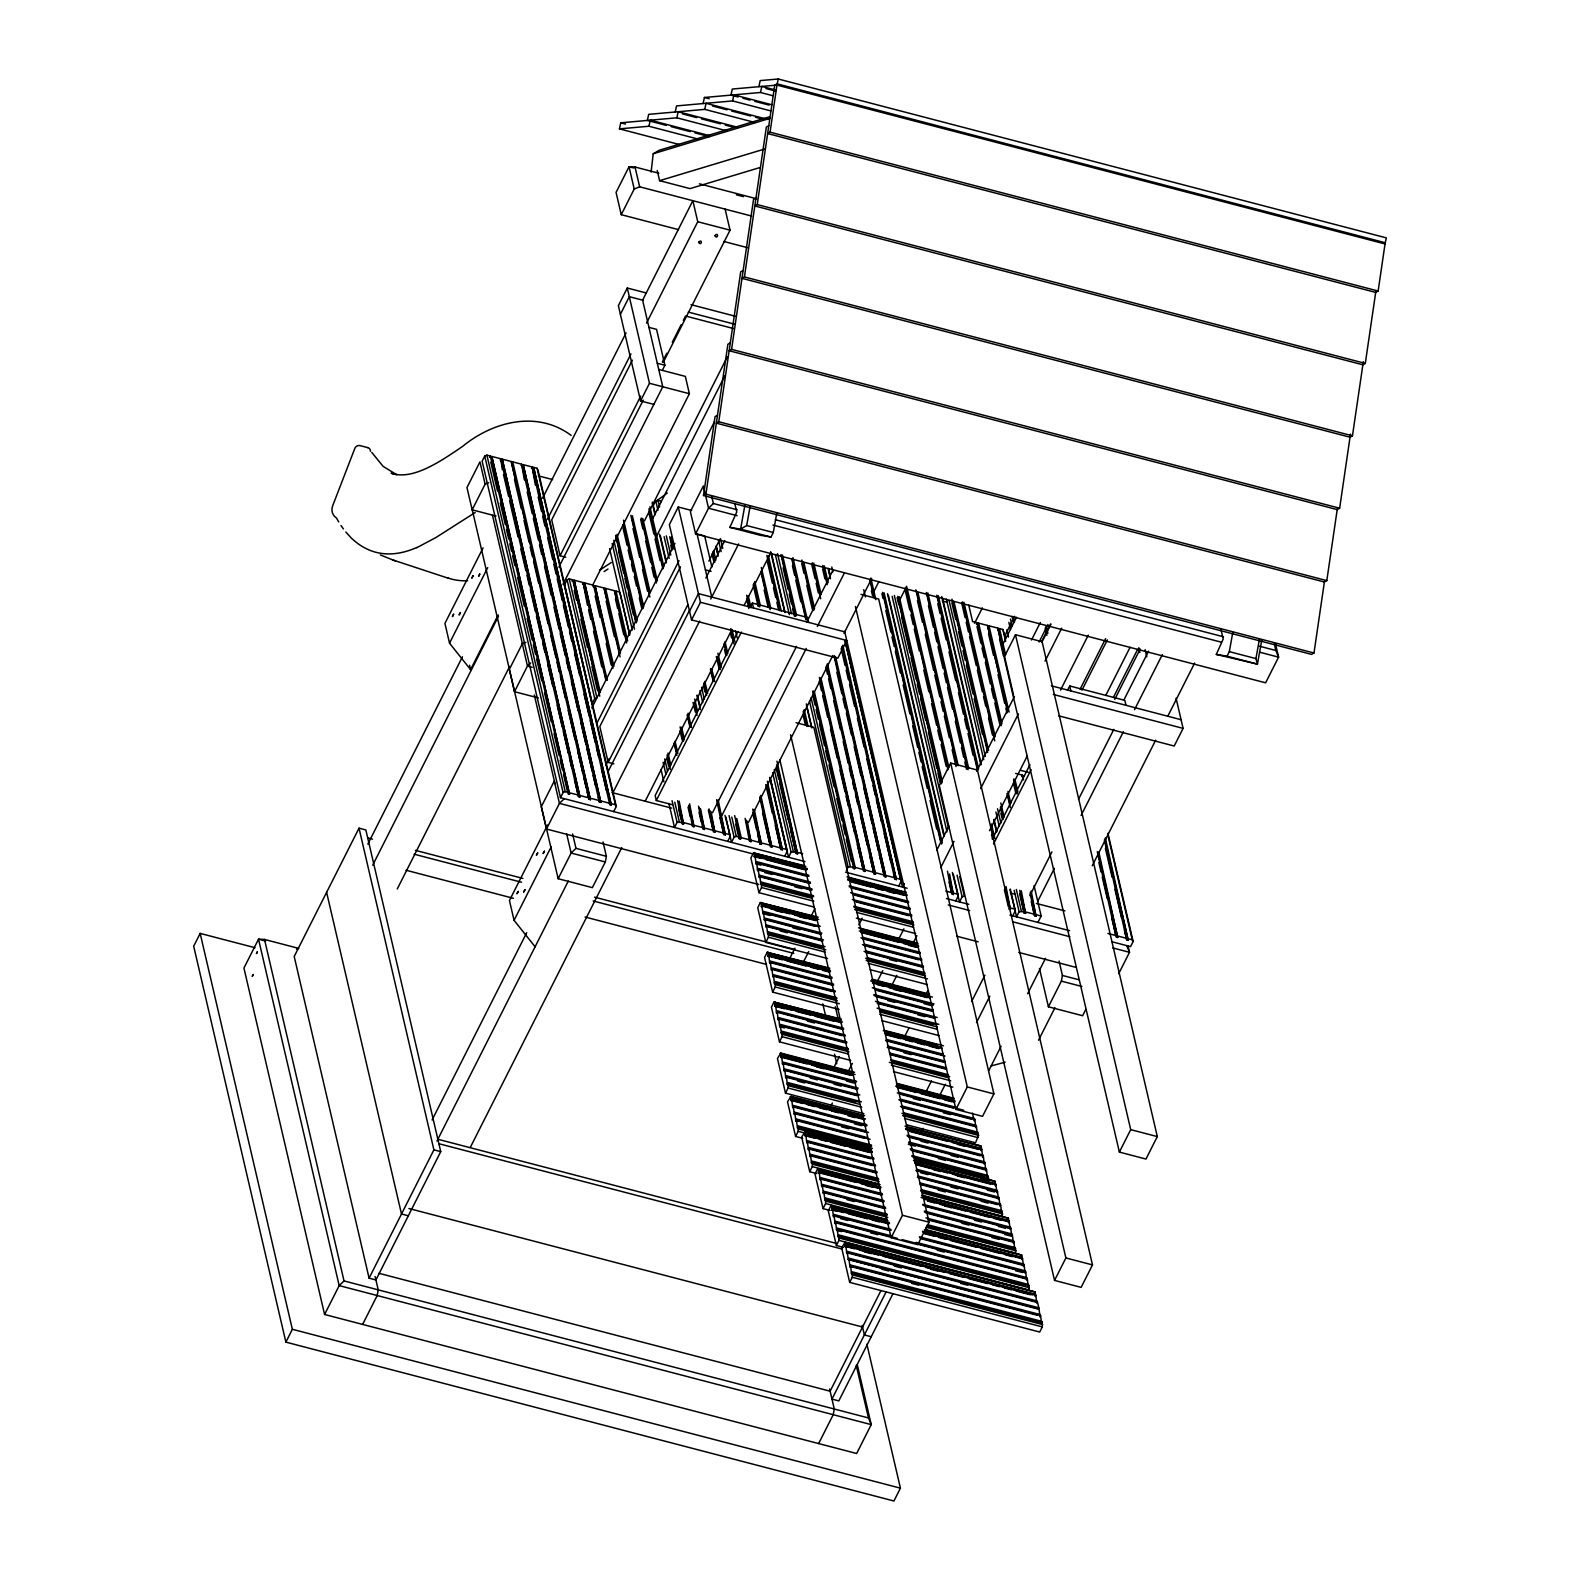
<?xml version="1.0" encoding="UTF-8"?>
<svg xmlns="http://www.w3.org/2000/svg" width="1580" height="1580" viewBox="0 0 1580 1580"><rect width="100%" height="100%" fill="white"/><g stroke="black" fill="none" stroke-linecap="round" stroke-linejoin="round"><path stroke-width="1.5" d="M651.118 172.082L653.212 153.774L659.294 150.238L769.124 116.9M1324.494 581.282L1313.987 653.014L1311.558 654.396L703.495 495.528L715.049 416.626L717.478 415.244M703.495 495.528L705.924 494.145L727.886 344.243L730.315 342.84M1337.312 508.879L1326.805 580.611L1324.376 581.993L716.313 423.144L718.762 421.761L740.704 271.839L743.133 270.457M1350.485 434.105L1339.642 508.227L1337.213 509.609L729.15 350.74L731.58 349.358L753.542 199.436L755.971 198.053M1363.323 361.702L1352.46 435.823L1350.031 437.206L741.988 278.337L744.417 276.954L766.359 127.052L768.788 125.669M1375.805 291.707L1365.298 363.42L1362.869 364.802L754.806 205.953L757.235 204.571L774.714 85.281L777.143 83.878L1385.206 242.747L1378.135 291.036L1375.706 292.418L767.643 133.55L770.072 132.167L1378.135 291.036M770.072 132.167L777.143 83.878M776.768 513.065L773.292 532.5L771 537.042L760.257 535.284L729.861 527.345L736.754 511.979L734.858 503.842M1261.808 639.841L1257.443 664.133L1216.304 654.436L1223.197 639.071L1220.827 628.899M744.95 504.81L740.605 529.102L771 537.042M729.861 527.345L740.605 529.102L746.688 525.548L750.164 506.133M1216.304 654.436L1227.048 656.194L1229.339 651.651L1232.815 632.217M1227.048 656.194L1257.443 664.133L1255.942 658.603L1259.418 639.169M471.729 507.555L558.155 878.717L592.362 887.644L605.318 861.989L606.365 856.301L603.027 841.943M813.582 906.94L758.953 892.68L761.54 887.545L761.442 883.042L813.7 896.689M827.545 958.527L765.787 942.391L768.394 937.256L768.275 932.753L822.904 947.032M839.138 1009.482L772.64 992.102L775.227 986.987L775.128 982.484L836.887 998.619M850.731 1060.437L779.473 1041.832L782.061 1036.697L781.962 1032.194L848.48 1049.574M863.885 1113.624L785.497 1093.143L788.104 1088.027L788.005 1083.524L859.263 1102.129M802.719 1138.311L795.589 1136.455L798.177 1131.32L798.078 1126.816L871.706 1146.053M816.84 1173.604L809.73 1171.728L812.318 1166.593L812.219 1162.11L878.717 1179.47M830.172 1210.477L823.042 1208.621L825.629 1203.486L825.53 1198.983L887.288 1215.119M838.96 1240.379L838.862 1235.876L1028.876 1285.527L1028.975 1290.011L838.96 1240.379L836.373 1245.514L843.503 1247.371M849.685 1282.387L852.292 1277.252L852.193 1272.769L1042.208 1322.401L1042.306 1326.904L1039.719 1332.039L849.685 1282.387L841.626 1247.746L845.102 1242.334L1035.117 1291.966L1035.216 1296.469L1035.868 1295.185L845.853 1245.534L845.201 1246.817L845.102 1242.334M906.644 1124.802L975.532 1142.794L978.534 1135.388L978.02 1133.156L902.002 1113.308M912.095 1156.6L988.093 1176.468L988.606 1178.7L988.191 1180.971L981.081 1179.095M921.476 1190.649L1002.234 1211.742L1002.332 1216.245L921.575 1195.151M1085.855 1009.324L1082.616 1015.723L1048.409 1006.796L1061.365 981.121L1062.412 975.452L1059.074 961.094M927.677 1225.665L1015.545 1248.635L1015.663 1253.138L925.406 1229.556M679.064 144.452L619.459 128.869L620.782 122.806L676.852 117.809L726.918 130.883M619.459 128.869L648.965 126.242L650.288 120.179L709.914 135.742M675.213 112.002L676.556 105.919L732.606 100.923L770.764 110.896M676.852 117.809L678.176 111.726L737.781 127.308M703.1 103.549L704.423 97.486L760.494 92.489L772.423 95.61M666.424 125.413L647.346 120.436L648.669 114.353L704.739 109.376L706.062 103.293L768.058 119.488M732.606 100.923L733.93 94.859L772.087 104.833M758.874 86.683L760.197 80.6L778.249 79L1386.312 237.869L1384.988 243.932L776.926 85.083L732.31 89.053L730.987 95.116L738.137 96.992M760.494 92.489L761.817 86.426L776.136 90.159M776.926 85.083L778.249 79M255.012 947.724L200.166 933.405L193.688 946.223L285.881 1342.131L893.925 1501L900.422 1488.163L866.887 1344.205M568.78 794.049L490.313 456.047L486.897 455.139L484.724 456.028L482.137 461.163L560.485 797.683L805.01 861.574M489.662 457.331L490.313 456.047M560.485 797.683L563.092 792.548L565.245 791.659L568.682 792.568L568.03 793.851L569.551 794.246L491.834 456.442L500.761 458.773L578.477 796.577L579.998 796.972L502.282 459.168L511.229 461.498L588.925 799.302L590.446 799.697L512.75 461.893L521.677 464.224L599.373 802.028L600.894 802.423L523.197 464.619L532.124 466.969L609.821 804.773L611.342 805.168L533.645 467.364L537.062 468.253L537.931 469.932L616.299 806.452L613.692 811.587M472.163 509.827L485.119 484.171L479.945 461.893L466.969 487.568L472.163 509.827L496.021 516.067M678.492 229.633L621.256 214.683L634.212 189.027L629.038 166.749L635.022 167.006L658.86 173.227M502.361 469.675L500.761 458.773M579.998 796.972L502.282 459.168M511.229 461.498L590.446 799.697M512.098 463.177L512.75 461.893M524.382 479.945L521.677 464.224M600.894 802.423L523.197 464.619M483.085 547.826L444.928 623.389L449.53 643.179L470.583 669.644L498.194 614.956M535.383 485.08L532.124 466.969M611.342 805.168L533.645 467.364M646.161 292.952L627.28 288.014L618.373 305.671L640.552 400.925L653.863 404.401M449.53 643.179L487.707 567.615M359.016 828.177L294.196 956.493L369.088 1278.18L375.922 1279.958L440.741 1151.642L365.849 829.954L359.016 828.177L433.907 1149.845L369.088 1278.18M620.387 314.321L629.314 296.685L643.455 300.378M367.844 844.095L462.446 656.806M542.592 498.154L626.055 332.906M642.764 299.864L692.85 200.7L697.748 221.733L646.536 323.09M372.742 865.129L498.51 616.141M547.49 519.188L630.953 353.94M632.375 360.181L551.716 519.86L560.071 555.745L565.759 557.226M560.071 555.745L640.73 396.067M640.552 400.925L649.479 383.288L627.28 288.014M558.945 567.003L643.218 400.175M662.356 361.958L666.78 353.209M672.31 342.268L681.138 324.769M683.35 320.404L685.562 316.02L733.772 328.62M397.251 888.987L509.669 666.444M663.264 362.373L730.039 230.167L725.141 209.153M525.903 642.29L522.289 643.771L509.313 669.426L514.507 691.704L538.365 697.926M662.692 369.621L664.904 365.237L656.549 329.351L648.946 327.376M562.974 584.324L662.77 386.764L642.606 300.161M599.768 696.207L572.671 579.801L569.254 578.912L567.082 579.801L564.495 584.936L591.592 701.323M514.507 691.704L527.463 666.029L530.702 662.909M572.019 581.085L572.671 579.801M599.551 693.126L574.192 580.196L583.119 582.546L605.812 679.933M587.464 605.199L583.119 582.546M606.127 679.242L584.639 582.941L593.586 585.271L612.941 668.399M592.915 584.679L689.374 393.716L685.345 376.396L658.742 369.444M612.704 665.338L595.087 585.667L604.034 587.997L620.071 656.885M604.034 587.997L619.834 653.824M604.903 589.676L605.555 588.392L614.482 590.723L626.648 642.981M644.541 520.729L727.412 356.665M653.152 505.837L655.74 500.722L661.329 500.722L660.697 502.006M614.482 590.723L626.411 639.92M615.351 592.401L616.002 591.118L619.419 592.026L620.288 593.705L629.689 634.074M652.738 518.556L724.884 375.724M656.767 535.877L714.496 421.623M678.274 507.002L669.367 524.659L691.546 619.913L837.854 658.149L846.762 640.493L700.454 602.276L678.274 507.002L691.586 510.478M592.144 703.712L594.732 698.577L567.082 579.801M591.789 708.038L674.937 543.401M596.924 723.166L678.985 560.722M285.881 1342.131L292.359 1329.293L200.166 933.405M547.608 824.957L509.451 900.521L514.053 920.311L535.106 946.776M758.756 884.504L546.482 829.026L559.438 803.371L564.297 798.67M1275.475 643.791L1278.595 657.162L1265.62 682.817L695.575 533.882L708.531 508.227L713.39 503.526L737.208 509.748M680.486 566.805L599.827 726.484L608.162 762.35L613.87 763.851M569.551 794.246L491.834 456.442M514.053 920.311L551.144 846.9M324.591 1314.481L339.187 1285.607L344.025 1280.926L868.487 1417.951L871.232 1424.627L856.656 1453.501L324.591 1314.481L243.932 968.066L258.528 939.192L264.512 939.448L298.719 948.395L296.526 949.126M605.792 765.234L609.11 758.657M708.907 561.098L719.986 539.136M608.162 762.35L687.735 604.864M432.091 1120.003L526.693 932.714M607.945 771.85L689.196 611.006M705.885 577.964L724.805 540.498M689.532 611.263L698.439 593.606L844.747 631.842M558.155 878.717L571.13 853.042L575.969 848.361L606.365 856.301M691.546 619.913L700.454 602.276M436.969 1141.037L568.306 881.028M612.843 792.884L699.644 621.019M710.783 598.998L738.611 543.895M362.61 1324.415L377.185 1295.541L378.232 1289.853L375.112 1276.502M470.386 1147.258L621.769 847.591M645.134 801.337L731.955 629.472M744.2 605.219L770.902 552.348M738.038 631.487L655.167 795.55L656.312 800.507L672.389 804.694M750.184 607.431L752.396 603.066L807.499 617.464L808.644 622.402M656.312 800.507L741.395 632.059M672.053 800.705L677.089 822.331L674.502 827.466L668.913 803.43M677.642 800.705L682.027 823.634L683.548 824.029L679.163 801.119M688.663 805.84L692.494 826.36L694.015 826.755L689.611 803.845M806.63 622.382L833.272 569.649M698.558 806.175L702.942 829.085L704.463 829.48L700.631 808.98M712.521 812.713L796.498 646.457M709.005 808.901L713.39 831.831L714.911 832.226L711.079 811.705M721.882 815.477L806.235 648.491M817.334 626.51L843.977 573.777M718.169 800.013L725.358 834.951L723.837 834.556L716.649 799.618M727.708 841.37L730.296 836.235L724.944 815.339M729.071 815.596L734.107 837.242L731.5 842.357L725.832 817.018M736.734 818.401L741.218 837.637L740.566 838.921L739.045 838.526L739.697 837.242L736.26 836.353L734.107 837.242M748.486 822.43L832.838 655.443M843.937 633.462L871.686 578.537M873.385 592.48L878.934 581.48M745.108 818.341L749.493 841.251L751.014 841.646L747.182 821.146M804.24 865.643L753.482 852.904L750.875 858.039L758.953 892.68M754.272 809.454L761.461 844.392L759.94 843.977L752.751 809.059M807.36 869.474L755.102 855.827L754.45 857.111L754.351 852.607M760.79 865.149L756.05 863.905L755.102 855.827M756.05 863.905L756.682 862.621L808.94 876.288M810.52 883.082L758.282 869.435L757.63 870.718L756.682 862.621M759.842 797.367L770.388 846.722L771.909 847.117L760.81 795.352M812.12 889.895L759.862 876.229L759.21 877.512L758.282 869.435M899.988 599.432L906.644 586.239M765.55 885.57L760.79 884.326L759.862 876.229M760.79 884.326L761.442 883.042M767.347 781.251L782.357 849.843L780.836 849.448L766.952 785.675M818.203 917.21L760.316 902.615L757.729 907.75L765.787 942.391M784.707 856.261L787.314 851.126L770.507 779.019M761.205 902.318L761.303 906.821L761.955 905.538L816.583 919.817M772.64 772.798L791.106 852.134L788.519 857.269L770.053 777.933M761.955 905.538L762.883 913.635L770.013 915.492M762.883 913.635L763.535 912.351L818.163 926.611M776.945 761.185L797.564 853.812L796.043 853.417L776.55 765.609M819.744 933.425L765.115 919.145L764.463 920.429L763.535 912.351M765.115 919.145L766.043 927.243L766.695 925.959L821.324 940.219M766.695 925.959L767.643 934.037L768.275 932.753M829.796 968.185L767.169 952.345L764.562 957.46L772.64 992.102M830.547 971.384L768.788 955.268L768.137 956.532L768.038 952.049M832.127 978.198L770.369 962.062L769.717 963.346L768.788 955.268M770.369 962.062L771.317 970.16L771.949 968.876L833.707 985.012M835.287 991.806L773.548 975.67L772.896 976.954L771.949 968.876M775.128 982.484L774.476 983.767L773.548 975.67M789.348 959.218L794.918 948.198M811.606 915.136L814.964 908.539M841.389 1019.139L774.002 1002.056L771.415 1007.191L779.473 1041.832M784.49 1008.751L774.97 1006.263L774.871 1001.76M774.97 1006.263L775.622 1004.979L842.14 1022.359M846.386 870.442L848.105 867.025L809.493 701.164M843.72 1029.153L777.222 1011.773L776.57 1013.057L775.622 1004.979M803.154 962.615L808.723 951.595M974.564 623.29L982.345 607.865M968.777 605.18L972.589 621.552L977.052 622.718L976.401 624.001L977.921 624.396L1001.365 725.003M845.3 1035.966L778.802 1018.587L778.15 1019.87L777.222 1011.773M848.105 867.025L853.694 867.025L853.062 868.309L854.563 868.704L855.215 867.42L814.371 691.961M977.921 624.396L978.573 623.113L987.5 625.443L1007.586 711.672M784.49 1027.909L779.73 1026.684L778.802 1018.587M779.73 1026.684L780.382 1025.4L846.88 1042.761M781.962 1032.194L781.31 1033.478L780.382 1025.4M819.368 677.465L863.51 871.034L865.03 871.429L820.889 677.86M987.5 625.443L1007.902 710.961M988.389 627.122L989.021 625.838L997.968 628.168L1013.57 695.24M854.543 1072.326L780.915 1053.09L777.439 1058.501L785.497 1093.143M852.924 1074.914L781.665 1056.309L781.014 1057.593L780.915 1053.09M997.968 628.168L1004.406 653.804M827.426 663.758L875.478 874.175L873.957 873.78L826.478 665.773M998.837 629.847L999.488 628.563L1002.905 629.472L1005.453 638.34M854.504 1081.727L783.245 1063.103L782.594 1064.387L781.665 1056.309M856.083 1088.521L784.826 1069.917L784.174 1071.201L783.245 1063.103M858.829 924.794L862.167 918.178M1004.643 636.148L1014.656 616.319M835.642 656.885L885.926 876.9L884.405 876.505L834.121 656.49M1003.28 643.495L1016.533 617.247M857.663 1095.335L786.406 1076.711L785.774 1077.995L784.826 1069.917M788.005 1083.524L787.354 1084.808L786.406 1076.711M977.269 770.033L950.666 763.081L939.31 785.537L1054.551 1280.412L1081.154 1287.364L1092.491 1264.909L936.762 595.245M1042.089 641.697L1015.486 634.745L1004.13 657.221L1119.371 1152.097L1145.974 1159.049L1157.311 1136.593L1042.089 641.697L1051.016 624.041M842.732 645.193L896.374 879.625L894.853 879.231L841.785 647.188M864.615 1115.618L790.988 1096.382L787.512 1101.813L795.589 1136.455M865.366 1118.838L791.738 1099.601L791.086 1100.885L790.988 1096.382M898.724 886.044L901.311 880.929L845.34 640.552M904.254 883.615L902.516 887.052L845.438 641.875M791.738 1099.601L792.686 1107.698L793.318 1106.415L866.966 1125.651M1031.523 639.999L1040.351 622.5M868.546 1132.445L794.918 1113.209L794.266 1114.493L793.318 1106.415M870.126 1139.259L796.498 1120.023L795.846 1121.306L794.918 1113.209M1039.127 641.994L1047.955 624.495M1041.595 641.737L1050.443 624.238M796.498 1120.023L797.426 1128.1L798.078 1126.816M936.683 850.376L948.889 826.202M976.638 771.257L1014.38 696.543M833.825 1067.547L839.395 1056.526M877.196 981.674L882.766 970.673M898.329 939.843L903.898 928.823M872.377 1152.255L805.879 1134.875L805.227 1136.158L805.129 1131.675L801.653 1137.087L809.73 1171.728M940.712 867.697L954.024 841.311M980.667 788.578L1018.409 713.864M1045.052 661.131L1061.701 628.168M873.957 1159.068L807.459 1141.688L806.807 1142.972L805.879 1134.875M875.557 1165.862L809.039 1148.502L808.387 1149.786L807.459 1141.688M830.112 1107.422L832.344 1103.018M847.907 1072.188L852.37 1063.38M892.404 984.123L896.848 975.314M913.536 942.292L916.874 935.696M809.039 1148.502L809.987 1156.58L810.619 1155.296L877.137 1172.676M812.219 1162.11L811.567 1163.393L810.619 1155.296M947.467 871.212L951.871 894.122L953.372 894.517L949.56 874.017M880.198 1184.684L817.571 1168.845L814.984 1173.979L823.042 1208.621M989.514 830.685L1027.257 755.971M1060.555 690.065L1088.304 635.12M880.949 1187.903L819.19 1171.767L818.558 1173.051L818.46 1168.548M955.722 900.956L958.329 895.821L953.293 874.175M1015.663 773.39L1022.359 775.148L1021.727 776.432L1023.228 776.827L1023.88 775.543M957.085 875.182L962.121 896.808L959.534 901.943L952.404 872.496M882.549 1194.717L820.79 1178.581L820.139 1179.865L819.19 1171.767M992.378 839.079L1029.943 764.72M1067.507 690.342L1069.719 685.957L1124.822 700.355L1125.987 705.312M993.524 844.036L1031.108 769.658M884.129 1201.511L822.37 1185.375L821.719 1186.659L820.79 1178.581M885.708 1208.325L823.95 1192.189L823.299 1193.473L822.37 1185.375M904.352 1037.092L908.816 1028.284M925.485 995.262L927.717 990.858M1080.088 689.216L1105.664 638.577M825.53 1198.983L824.879 1200.267L823.95 1192.189M1081.945 690.203L1107.363 639.88M886.4 1219.721L830.902 1205.737L828.295 1210.873L836.373 1245.514M836.63 1211.188L831.87 1209.944L831.771 1205.441M831.87 1209.944L832.522 1208.661L889.52 1223.552M891.12 1230.346L834.102 1215.455L833.45 1216.738L832.522 1208.661M897.44 1238.404L835.682 1222.268L835.05 1223.552L834.102 1215.455M1105.763 695.457L1130.075 647.326M841.37 1231.59L836.63 1230.346L835.682 1222.268M836.63 1230.346L837.282 1229.062L1027.296 1278.714L1028.225 1286.811L1028.876 1285.527M838.862 1235.876L838.21 1237.16L837.282 1229.062M1113.367 697.432L1137.679 649.321M1009.521 907.73L1008.87 909.014L1010.39 909.409L1006.006 886.499M1114.749 699.367L1140.168 649.044M1012.74 915.847L1015.328 910.712L1009.976 889.797M925.939 1091.899L931.509 1080.878M971.582 1001.542L984.933 975.117M1124.052 699.683L1148.542 651.217M847.433 1252.348L848.144 1259.438L1038.159 1309.089L1038.811 1307.805L1037.448 1301.999L847.433 1252.348L846.781 1253.631L845.853 1245.534M1014.163 890.35L1019.12 911.7L1016.533 916.835L1010.292 889.066M1029.844 895.623L1051.944 851.877M1078.468 799.362L1113.821 729.368M849.013 1259.141L849.941 1267.239L850.593 1265.955L1040.608 1315.607L1039.976 1316.89L1039.028 1308.793L848.144 1259.438M1021.273 890.745L1025.598 913.398L1024.077 912.983L1019.752 890.35M920.824 1132.761L923.056 1128.337M939.745 1095.296L945.314 1084.275M976.48 1022.576L989.831 996.151M1037.685 901.39L1054.374 868.348M1081.095 815.458L1123.4 731.738M1134.519 709.697L1162.347 654.614M852.193 1272.769L851.541 1274.053L850.593 1265.955M1031.167 891.1L1036.046 916.124L1034.525 915.729L1030.199 893.075M1037.922 922.424L1041.161 916.005L1034.071 885.63M796.103 722.712L813.838 727.333L929.08 1222.209L917.723 1244.685L891.12 1237.733L902.476 1215.277L790.593 734.799M860.942 594.376L878.678 599.018L993.899 1093.893L982.543 1116.349L955.939 1109.397L967.296 1086.941L855.432 606.483M988.744 1070.687L1001.088 1046.236M1027.612 993.741L1045.506 958.31M1092.254 865.761L1155.691 740.171M1167.936 715.938L1194.658 663.047M880.909 1290.663L830.132 1391.19L378.864 1273.283M885.985 1292.164L831.969 1399.11L838.802 1400.907L892.838 1293.961M972.391 1113.051L974.188 1120.832L974.84 1119.549L898.842 1099.7M900.422 1106.494L976.44 1126.362L975.788 1127.646L974.84 1119.549M818.638 1443.567L833.233 1414.692L834.28 1409.005L829.599 1388.958M978.02 1133.156L977.368 1134.44L976.44 1126.362M1176.073 698.163L1183.104 728.38L1174.197 746.017L1058.561 715.799M905.755 1129.384L981.753 1149.253L981.121 1150.536L981.002 1146.033L905.004 1126.165M1038.534 1040.233L1054.887 1007.843M981.753 1149.253L982.701 1157.33L983.352 1156.047L907.335 1136.198M908.915 1142.992L984.933 1162.86L984.281 1164.144L983.352 1156.047M910.514 1149.805L986.513 1169.654L985.861 1170.938L984.933 1162.86M986.513 1169.654L987.441 1177.752L988.093 1176.468M1097.29 851.66L1116.23 937.078L1117.751 937.473L1098.811 852.055M914.386 1160.214L995.143 1181.307L995.242 1185.81L995.894 1184.526L915.136 1163.433M916.716 1170.227L997.474 1191.34L996.822 1192.624L995.894 1184.526M1105.348 837.953L1128.199 940.199L1126.678 939.804L1104.38 839.968M918.296 1177.041L999.054 1198.134L998.422 1199.418L997.474 1191.34M999.054 1198.134L1000.002 1206.231L1000.654 1204.947L919.896 1183.835M1107.955 833.312L1133.137 941.483L1130.549 946.618L1112.043 941.779M1118.699 973.695L1129.503 952.306L1127.942 945.63M1002.234 1211.742L1001.582 1213.025L1000.654 1204.947M1008.455 1222.209L1008.475 1218.2L922.957 1195.862M1008.573 1222.703L1009.225 1221.419L923.707 1199.082M1009.225 1221.419L1009.916 1228.509L926.788 1206.784M1010.153 1229.497L1010.805 1228.213L922.918 1205.264M1010.805 1228.213L1011.733 1236.311L1004.604 1234.454M1011.733 1236.311L1012.385 1235.027L924.498 1212.058M928.467 1219.484L1013.965 1241.821L1013.313 1243.104L1012.385 1235.027M1013.965 1241.821L1014.676 1248.931L926.788 1225.962M1014.913 1249.918L1015.545 1248.635M922.779 1232.242L1022.537 1258.292L1021.885 1259.576L1021.786 1255.093L924.399 1229.635M919.619 1237.792L1024.117 1265.106L1023.485 1266.39L1022.537 1258.292M902.2 1239.648L1025.716 1271.92L1025.064 1273.184L1024.117 1265.106M1027.296 1278.714L1026.645 1279.998L1025.716 1271.92M1035.868 1295.185L1036.579 1302.275L846.544 1252.644M1036.796 1303.283L1037.448 1301.999M1054.551 1280.412L1065.888 1257.957L950.666 763.081M1119.371 1152.097L1130.707 1129.641L1015.486 634.745M1042.208 1322.401L1041.556 1323.685L1040.608 1315.607M667.293 493.039L652.599 503.803M599.492 570.262L611.302 562.519M604.074 571.565L607.984 569.017M475.205 512.513L436.001 537.476L416.784 547.707M634.212 189.027L639.643 186.796L751.645 216.065M485.119 484.171L488.734 482.69M594.732 698.577L596.904 697.688L569.254 578.912M677.089 822.331L682.679 822.351M791.106 852.134L796.695 852.134M962.121 896.808L964.294 895.919L959.811 876.683M1019.12 911.7L1024.709 911.7M981.002 1146.033L908.875 1127.705M995.143 1181.307L913.517 1160.51M1008.475 1218.2L922.088 1196.159M1021.786 1255.093L925.9 1230.563M1035.117 1291.966L846.584 1243.243M653.212 153.774L770.053 118.303M657.24 170.502L659.611 180.673L764.444 149.073M759.901 167.559L690.025 188.613L659.611 180.673M991.154 1065.927L1005.176 1062.195M571.17 435.409C537.358 410.129 493.079 421.386 462.683 446.33C439.438 462.249 412.242 480.557 391.129 473.23L396.837 474.711M766.024 88.559L775.563 91.048M742.916 98.237L750.065 100.113M754.825 101.357L769.144 105.09M704.423 97.486L709.203 98.73M712.639 106.058L726.958 109.79M731.718 111.035L750.796 116.012M755.556 117.256L762.725 119.132M704.739 109.376L754.806 122.45M682.382 113.859L696.681 117.611M701.461 118.856L720.519 123.833M725.299 125.077L732.449 126.953M671.184 126.657L690.263 131.654M695.022 132.898L709.341 136.631M648.965 126.242L699.032 139.336M620.782 122.806L625.562 124.05M699.387 183.813L756.583 198.764M633.797 167.994L629.038 166.749L616.062 192.405L621.256 214.683M736.359 194.794L743.528 196.651M757.235 204.571L1365.298 363.42M697.748 221.733L730.039 230.167M723.818 241.483L747.676 247.705M744.417 276.954L1352.46 435.823M691.013 304.663L735.846 316.375M688.307 312.09L734.917 324.275M731.58 349.358L1339.642 508.227M657.3 363.262L664.904 365.237M649.479 383.288L689.374 393.716M718.762 421.761L1326.805 580.611M705.924 494.145L1313.987 653.014M775.346 519.721L1223.414 636.78M1259.161 646.121L1275.83 650.486L1278.595 657.162L1259.517 652.165M737.169 515.692L708.531 508.227L703.357 485.949L690.381 511.604L695.575 533.882M772.936 525.034L1221.34 642.191M500.129 460.057L501.65 460.452M521.025 465.507L522.545 465.903M531.473 468.253L532.993 468.648M746.688 525.548L773.292 532.5M1229.339 651.651L1255.942 658.603M538.365 475.857L552.664 479.589M367.725 447.614L360.122 445.639A4.108 3.674 -30.2 0 0 354.907 448.226L332.649 505.837A12.206 10.882 -30.2 0 0 336.52 518.082L338.713 521.953M942.391 601.032L946.993 602.217M705.411 569.867L711.099 571.348M1051.293 685.799L1181.09 719.71M1053.307 694.45L1183.104 728.38M573.54 581.48L598.781 692.929M582.487 583.83L583.988 584.225M592.935 586.555L594.455 586.95M1021.055 770.448L1028.205 772.304M532.243 667.293L527.463 666.029L522.289 643.771M1010.37 892.996L1014.972 894.201M612.112 792.587L671.698 808.15M1036.342 903.424L1064.94 910.89M570.202 792.963L579.129 795.293M580.65 795.688L589.577 798.019M591.098 798.413L600.025 800.744M601.545 801.139L610.473 803.489M611.993 803.884L615.41 804.773L616.299 806.452M684.199 822.745L693.126 825.076M694.647 825.471L703.594 827.802M705.115 828.197L714.042 830.547M715.562 830.942L724.489 833.272M726.01 833.667L729.427 834.556M741.218 837.637L750.144 839.968M751.665 840.363L760.592 842.693M762.113 843.108L771.04 845.438M772.561 845.833L781.488 848.164M783.009 848.559L786.425 849.448L787.314 851.126M798.216 852.529L802.68 853.694M855.215 867.42L864.161 869.75M865.662 870.145L874.609 872.496M876.13 872.891L885.057 875.221M886.577 875.616L895.505 877.947M897.025 878.342L900.442 879.231L901.311 880.929M945.808 891.1L952.503 892.838M954.024 893.233L957.441 894.142L958.329 895.821M1011.042 908.125L1014.459 909.033M1026.23 912.114L1035.177 914.445M1036.697 914.84L1041.161 916.005M1107.936 933.444L1116.882 935.795M1118.403 936.189L1127.33 938.52M1128.851 938.915L1132.267 939.804L1133.137 941.483M845.517 872.16L907.157 888.256M946.479 898.526L968.777 904.352M1009.956 915.116L1069.542 930.679M846.999 876.801L906.367 892.325M753.482 852.904L805.741 866.551M848.48 877.73L903.108 891.989M755.023 854.464L559.438 803.371L554.264 781.093L541.288 806.768L546.482 829.026M948.237 904.945L969.705 910.554M1012.622 921.772L1069.877 936.723M1112.814 947.941L1129.503 952.306L1126.737 945.63M754.865 854.839L807.123 868.487M847.512 879.033L906.881 894.557M847.729 880.02L907.118 895.544M754.233 856.123L806.471 869.77M851.6 881.561L903.859 895.208M754.332 856.617L761.461 858.473M766.221 859.718L804.22 869.632M851.719 882.055L870.718 887.012M875.478 888.256L882.608 890.113M887.348 891.357L894.477 893.214M756.465 861.633L808.723 875.281M849.092 885.847L908.48 901.351M849.329 886.834L908.698 902.338M755.813 862.917L805.682 875.952M850.81 887.743L907.829 902.634M758.044 868.447L810.303 882.094M850.672 892.641L910.06 908.164M853.279 894.26L910.297 909.152M757.393 869.731L809.651 883.378M854.78 895.169L909.409 909.448M764.76 872.575L771.87 874.431M759.625 875.241L811.883 888.888M852.252 899.455L911.64 914.958M854.859 901.054L911.877 915.946M758.973 876.525L811.231 890.172M856.36 901.963L908.619 915.63M794.839 886.834L801.969 888.691M761.205 882.055L813.463 895.702M853.852 906.249L913.22 921.772M854.069 907.236L913.457 922.76M760.573 883.339L810.441 896.374M855.57 908.164L912.569 923.056M891.436 918.454L898.566 920.311M761.955 885.274L811.844 898.289M854.602 909.468L913.971 924.991M956.73 936.209L978.198 941.818M1018.745 952.424L1075.98 967.375M761.54 887.545L813.799 901.193M856.558 912.371L913.556 927.263M856.34 918.118L915.709 933.622M1062.412 975.452L1078.785 979.719M858.572 927.776L917.96 943.28M605.318 861.989L571.13 853.042L566.667 833.885M760.316 902.615L814.944 916.894M860.073 928.685L917.091 943.576M1061.365 981.121L1081.885 986.493M761.718 904.55L818.717 919.442M861.475 930.62L918.474 945.512M859.323 930.976L918.711 946.499M763.436 906.446L815.695 920.113M860.824 931.904L917.822 946.795M770.685 908.816L789.684 913.773M794.444 915.018L815.813 920.607M860.942 932.398L898.941 942.312M903.701 943.556L917.941 947.289M775.543 910.554L782.673 912.411M799.302 916.756L806.432 918.612M908.559 945.294L915.689 947.151M763.298 911.364L820.297 926.255M863.055 937.414L920.074 952.306M860.922 937.789L920.291 953.293M765.036 913.26L814.905 926.295M862.404 938.698L919.422 953.589M764.878 918.158L821.896 933.049M864.635 944.228L921.654 959.119M862.502 944.583L921.871 960.107M764.226 919.442L821.245 934.333M864.003 945.512L918.632 959.771M792.963 927.875L800.092 929.731M766.478 924.971L823.476 939.863M866.235 951.022L923.234 965.913M864.082 951.397L923.471 966.921M768.196 926.868L822.825 941.147M865.583 952.306L922.582 967.197M780.303 930.956L787.433 932.832M889.56 959.514L896.689 961.371M768.058 931.765L825.056 946.657M867.815 957.836L924.813 972.727M865.662 958.211L925.051 973.715M769.776 933.681L822.035 947.329M867.163 959.119L924.162 974.011M810.382 945.215L817.512 947.072M768.808 934.985L825.807 949.876M866.196 960.423L925.564 975.946M768.394 937.256L825.392 952.148M868.151 963.326L927.519 978.83M367.686 837.874L372.465 839.138M415.441 850.356L522.901 878.421M594.514 897.144L795.096 949.54M870.304 969.705L927.302 984.597M414.098 854.188L521.538 882.252M593.171 900.975L793.733 953.372M872.555 979.343L929.554 994.235M767.169 952.345L826.538 967.849M871.666 979.639L928.665 994.531M768.552 954.261L830.31 970.396M870.699 980.963L932.457 997.079M873.306 982.562L930.304 997.454M767.9 955.545L829.658 971.68M872.417 982.859L929.415 997.75M768.018 956.038L782.278 959.771M787.018 961.015L806.017 965.973M810.777 967.217L817.907 969.073M822.647 970.318L829.777 972.174M877.275 984.597L884.405 986.453M889.165 987.698L927.164 997.632M894.023 989.436L901.153 991.292M770.132 961.075L831.89 977.21M872.279 987.757L934.037 1003.893M874.886 989.376L931.884 1004.268M769.5 962.358L831.258 978.494M876.387 990.285L933.385 1005.176M924.122 1003.675L931.232 1005.552M406.001 870.225L513.441 898.309M585.074 917.012L766.537 964.432M771.731 967.869L833.49 984.004M873.859 994.571L933.247 1010.074M874.096 995.558L933.464 1011.062M773.45 969.784L832.838 985.288M875.596 996.467L932.595 1011.358M887.703 1000.555L894.813 1002.411M773.311 974.682L835.07 990.818M875.438 1001.365L937.197 1017.5M878.046 1002.984L935.064 1017.875M772.66 975.966L832.048 991.49M877.177 1003.28L934.175 1018.172M917.783 1014.814L924.912 1016.671M774.891 981.496L836.65 997.632M877.038 1008.178L938.777 1024.314M879.625 1009.778L936.644 1024.67M774.24 982.78L835.998 998.896M881.126 1010.687L933.385 1024.353M905.123 1017.895L912.233 1019.752M775.642 984.696L837.4 1000.831M880.159 1012.01L937.157 1026.901M775.227 986.987L839.355 1003.735M879.744 1014.281L936.743 1029.173M881.897 1020.66L938.895 1035.552M884.148 1030.298L943.517 1045.822M774.002 1002.056L840.501 1019.436M883.26 1030.595L937.888 1044.874M775.405 1003.991L841.903 1021.371M884.662 1032.53L941.66 1047.422M884.879 1033.517L941.897 1048.409M774.753 1005.275L841.251 1022.655M886.38 1034.446L938.639 1048.093M774.871 1005.769L791.501 1010.114M796.241 1011.358L810.5 1015.071M815.24 1016.315L834.24 1021.273M886.499 1034.939L900.758 1038.652M905.498 1039.897L912.628 1041.753M917.388 1042.998L924.498 1044.854M929.257 1046.098L938.757 1048.587M776.985 1010.785L843.483 1028.165M886.242 1039.344L943.24 1054.235M886.479 1040.331L943.477 1055.223M776.333 1012.069L842.831 1029.449M885.59 1040.628L944.978 1056.131M807.439 1021.134L814.569 1022.991M778.565 1017.599L845.063 1034.979M887.822 1046.138L944.84 1061.029M888.059 1047.125L945.057 1062.017M777.913 1018.883L842.041 1035.631M887.17 1047.422L944.188 1062.313M904.037 1052.754L911.166 1054.63M780.145 1024.393L846.663 1041.773M889.402 1052.952L946.42 1067.843M889.639 1053.939L946.637 1068.831M779.493 1025.677L846.011 1043.057M891.14 1054.848L945.768 1069.127M781.745 1031.207L848.243 1048.587M891.001 1059.746L948 1074.637M891.219 1060.733L948.237 1075.644M781.093 1032.49L847.591 1049.871M892.72 1061.661L949.718 1076.553M788.44 1035.335L795.57 1037.211M782.475 1034.426L848.993 1051.806M889.362 1062.352L948.75 1077.856M782.061 1036.697L848.579 1054.077M891.318 1065.236L950.706 1080.76M967.296 1086.941L993.899 1093.893M1130.707 1129.641L1157.311 1136.593M893.49 1071.615L952.859 1087.139M897.302 1083.485L954.3 1098.377M780.026 1053.386L851.284 1071.99M896.413 1083.781L953.431 1098.673M781.429 1055.302L855.057 1074.538M897.815 1085.717L954.814 1100.608M895.663 1086.092L955.051 1101.596M780.777 1056.586L852.035 1075.21M897.163 1087.001L954.162 1101.892M780.895 1057.079L807.024 1063.913M811.764 1065.157L849.783 1075.091M897.282 1087.494L916.282 1092.452M921.041 1093.696L940.041 1098.673M944.781 1099.917L951.911 1101.774M816.643 1066.895L823.773 1068.752M783.009 1062.115L856.637 1081.352M899.395 1092.53L956.413 1107.422M897.262 1092.886L963.761 1110.266M782.357 1063.399L856.005 1082.636M901.133 1094.427L953.372 1108.074M846.722 1081.135L853.852 1083.011M913.24 1098.515L920.35 1100.371M784.589 1068.91L858.236 1088.166M900.975 1099.325L974.623 1118.561M783.957 1070.193L857.585 1089.45M900.343 1100.608L971.601 1119.233M810.303 1078.014L817.433 1079.871M834.062 1084.216L841.192 1086.092M943.319 1112.774L950.449 1114.631M786.188 1075.723L859.816 1094.96M902.575 1106.138L976.203 1125.375M265.657 941.048L258.528 939.192L339.187 1285.607L871.232 1424.627L857.328 1364.903M785.537 1077.007L856.794 1095.631M901.923 1107.422L975.551 1126.659M797.643 1081.095L804.773 1082.952M787.768 1082.537L861.396 1101.774M904.155 1112.932L977.783 1132.169M787.117 1083.821L856.005 1101.813M903.503 1114.216L977.131 1133.453M827.723 1095.355L834.852 1097.211M788.519 1085.736L859.777 1104.361M902.536 1115.539L978.534 1135.388M788.104 1088.027L861.732 1107.264M904.491 1118.423L978.119 1137.659M790.119 1096.678L863.746 1115.915M791.521 1098.613L862.759 1117.238M905.518 1128.397L981.536 1148.265M790.869 1099.897L864.497 1119.134M909.626 1130.925L980.884 1149.549M793.357 1101.003L802.857 1103.492M807.597 1104.736L814.727 1106.592M819.487 1107.837L826.597 1109.693M831.356 1110.938L838.486 1112.794M850.356 1115.895L864.615 1119.628M909.744 1131.418L947.743 1141.352M952.503 1142.597L978.613 1149.411M848.105 1115.776L855.234 1117.633M957.362 1144.315L964.491 1146.191M793.101 1105.408L866.729 1124.664M907.098 1135.21L983.115 1155.059M794.819 1107.323L866.077 1125.928M908.836 1137.106L980.094 1155.73M854.425 1123.834L861.554 1125.691M920.943 1141.195L928.072 1143.071M794.681 1112.221L865.939 1130.846M908.698 1142.004L984.696 1161.873M794.029 1113.505L865.287 1132.129M910.416 1143.92L984.044 1163.157M841.765 1126.915L848.894 1128.772M908.283 1144.275L915.393 1146.152M951.022 1155.454L958.152 1157.311M796.261 1119.035L867.519 1137.639M910.278 1148.818L986.276 1168.667M795.609 1120.319L864.497 1138.311M911.996 1150.714L985.644 1169.951M938.362 1158.535L945.492 1160.391M797.841 1125.829L871.489 1145.065M911.858 1155.612L987.875 1175.48M799.579 1127.725L870.837 1146.349M913.596 1157.528L984.834 1176.132M835.425 1138.035L842.555 1139.891M859.184 1144.236L866.314 1146.092M968.441 1172.775L975.571 1174.651M798.591 1129.048L872.239 1148.285M914.978 1159.463L988.606 1178.7M805.129 1131.675L871.627 1149.035M806.63 1132.584L870.758 1149.332M798.177 1131.32L805.306 1133.176M848.065 1144.354L855.195 1146.211M914.563 1161.735L921.693 1163.591M805.642 1133.887L872.16 1151.267M914.899 1162.446L995.657 1183.539M804.99 1135.171L871.508 1152.551M916.637 1164.341L992.635 1184.21M805.109 1135.665L814.609 1138.153M819.368 1139.397L826.498 1141.254M831.238 1142.498L845.498 1146.231M850.238 1147.455L869.237 1152.432M916.756 1164.835L947.625 1172.913M952.385 1174.138L990.384 1184.072M933.484 1169.674L940.614 1171.53M957.243 1175.876L964.373 1177.752M807.222 1140.701L873.74 1158.081M916.499 1169.239L997.257 1190.352M806.59 1141.985L870.718 1158.733M915.847 1170.523L996.605 1191.636M920.824 1172.755L927.954 1174.611M987.322 1190.135L994.452 1191.992M808.822 1147.495L875.32 1164.875M918.079 1176.053L998.837 1197.146M808.17 1148.778L872.298 1165.546M917.427 1177.337L998.185 1198.43M950.903 1187.014L958.033 1188.871M810.402 1154.309L876.9 1171.688M919.659 1182.847L1000.417 1203.96M812.12 1156.205L876.248 1172.972M921.377 1184.763L997.395 1204.612M938.244 1190.096L945.373 1191.952M981.002 1201.254L988.112 1203.13M811.982 1161.122L878.48 1178.483M921.239 1189.661L1001.996 1210.754M811.33 1162.386L877.848 1179.766M920.587 1190.945L1001.345 1212.038M968.323 1204.335L975.452 1206.212M812.732 1164.322L879.231 1181.702M921.989 1192.88L1002.747 1213.973M812.318 1166.593L878.816 1183.973M817.571 1168.845L876.959 1184.368M818.973 1170.78L880.731 1186.916M921.101 1197.462L1008.988 1220.432M818.322 1172.064L880.08 1188.2M927.579 1200.602L1008.336 1221.715M818.44 1172.558L856.439 1182.492M861.199 1183.736L880.198 1188.693M927.697 1201.096L934.827 1202.973M939.567 1204.217L946.697 1206.073M951.456 1207.317L965.696 1211.03M970.456 1212.275L989.455 1217.232M994.195 1218.476L1001.325 1220.333M866.057 1185.474L873.187 1187.331M944.445 1205.935L951.555 1207.811M820.553 1177.594L882.312 1193.71M922.681 1204.276L1010.568 1227.226M819.902 1178.878L881.66 1194.994M974.524 1220.195L981.654 1222.051M998.284 1226.396L1005.394 1228.253M822.133 1184.388L883.892 1200.524M924.28 1211.07L1012.148 1234.039M821.481 1185.672L883.24 1201.807M925.999 1212.986L1009.126 1234.691M961.865 1223.275L968.975 1225.132M823.713 1191.202L885.471 1207.337M925.86 1217.884L1013.748 1240.833M823.081 1192.485L882.45 1207.989M927.579 1219.78L1013.096 1242.117M847.058 1199.674L854.188 1201.531M991.944 1237.535L999.074 1239.391M902.476 1215.277L929.08 1222.209M1065.888 1257.957L1092.491 1264.909M825.313 1197.996L887.071 1214.131M927.44 1224.678L1015.328 1247.647M824.661 1199.279L886.419 1215.415M955.525 1234.395L962.655 1236.271M979.284 1240.616L986.394 1242.473M826.063 1201.215L887.802 1217.351M925.821 1227.285L1016.078 1250.866M825.629 1203.486L887.387 1219.622M830.902 1205.737L887.901 1220.629M832.285 1207.673L889.303 1222.564M922.542 1231.255L1022.319 1257.305M831.653 1208.957L888.651 1223.848M924.28 1233.15L1021.667 1258.589M831.751 1209.451L843.641 1212.551M848.381 1213.796L867.381 1218.753M872.14 1219.997L879.27 1221.853M924.399 1233.644L933.899 1236.133M938.639 1237.377L945.768 1239.234M950.528 1240.478L976.657 1247.292M981.397 1248.536L1000.397 1253.513M1005.157 1254.737L1012.266 1256.613M833.885 1214.467L890.883 1229.359M919.382 1236.804L1023.899 1264.119M833.233 1215.751L887.861 1230.03M921.12 1238.72L1023.248 1265.402M840.58 1218.614L847.71 1220.471M835.465 1221.281L892.463 1236.172M916.222 1242.374L1025.479 1270.913M834.813 1222.564L891.811 1237.456M917.941 1244.27L1024.828 1272.196M870.679 1232.854L877.789 1234.711M937.177 1250.234L944.307 1252.091M1015.565 1270.715L1022.695 1272.572M837.044 1228.075L1027.059 1277.726M836.393 1229.359L1026.408 1279.01M838.625 1234.889L1028.639 1284.52M837.973 1236.172L1025.618 1285.192M1009.225 1281.834L1016.355 1283.691M839.375 1238.108L1029.39 1287.74M845.616 1244.546L1035.631 1294.198M437.877 1139.259L836.61 1243.44M844.964 1245.83L1032.609 1294.869M845.083 1246.324L854.582 1248.812M859.342 1250.057L878.342 1255.014M883.082 1256.258L921.081 1266.192M925.841 1267.437L944.84 1272.394M949.6 1273.638L963.84 1277.351M968.599 1278.595L987.599 1283.572M992.339 1284.797L999.469 1286.673M1004.228 1287.917L1011.358 1289.774M1016.098 1291.018L1030.358 1294.731M864.201 1251.795L871.331 1253.651M930.699 1269.175L937.829 1271.031M438.904 1143.723L842.417 1249.148M847.196 1251.36L1037.211 1300.992M894.28 1266.034L901.41 1267.911M960.798 1283.414L967.928 1285.271M433.907 1149.845L440.741 1151.642M848.776 1258.154L1038.811 1307.805M881.62 1269.115L888.75 1270.992M850.376 1264.968L1040.39 1314.619M849.724 1266.252L1037.369 1315.271M911.7 1283.375L918.829 1285.231M851.956 1271.762L1041.971 1321.413M851.304 1273.046L1041.319 1322.697M875.281 1280.254L882.41 1282.111M941.799 1297.634L948.928 1299.491M852.706 1274.981L1042.721 1324.633M852.292 1277.252L1042.306 1326.904M408.884 1208.503L862.542 1327.022M408.331 1215.79L401.498 1214.013L326.606 892.345M871.212 1336.739L864.379 1334.942L862.147 1325.343M292.359 1329.293L900.422 1488.163M448.74 578.379L392.452 559.833M396.126 474.356L383.071 466.337L371.754 452.394M380.306 554.916L395.612 561.078M345.842 532.045L350.997 537.713A440.484 148.303 -75.4 0 0 416.824 547.45M341.004 525.528L343.374 528.885M1274.31 643.87L1275.83 650.486M1145.145 649.676L1146.823 656.846M1138.805 647.682L1139.911 652.461M1107.639 834.043L1132.267 939.804M1069.719 685.957L1070.885 690.914M1104.697 839.237L1128.199 940.199M1105.408 848.46L1112.123 877.295M1114.927 889.323L1121.642 918.158M1124.447 930.186L1126.678 939.804M1046.197 626.095L1047.876 633.323M1045.545 627.379L1046.671 632.198M1098.159 853.338L1117.751 937.473M1045.229 628.109L1046.908 635.318M1098.87 862.562L1101.122 872.16M1102.228 876.979L1107.264 898.605M1111.747 917.842L1115.658 934.669M1013.333 617.523L1014.439 622.323M1012.109 616.398L1013.234 621.197M1010.469 619.024L1012.148 626.233M1008.85 622.323L1010.529 629.531M1006.816 629.847L1008.494 637.056M1002.905 629.472L1005.69 641.44M999.488 628.563L1005.611 654.93M998.066 629.65L1004.208 656.016M999.548 639.031L1003.438 655.799M989.021 625.838L1009.107 712.086M1022.359 775.148L1023.485 779.928M988.527 633.916L993.563 655.483M998.007 674.64L1004.702 703.376M1005.828 708.176L1006.934 712.955M978.573 623.113L1001.996 723.719M1015.111 779.987L1017.875 791.916M1013.906 778.881L1017.243 793.2M977.052 622.718L1001.049 725.714M1013.59 779.572L1016.928 793.911M976.973 626.391L980.864 643.159M981.99 647.958L984.221 657.537M985.327 662.316L990.344 683.883M991.47 688.683L993.702 698.261M994.808 703.041L999.844 724.608M1013.491 783.245L1015.723 792.805M963.918 602.276L995.163 736.458M1007.961 791.442L1010.726 803.312M963.267 603.56L994.511 737.742M1007.862 795.096L1009.521 802.206M1030.515 892.384L1036.046 916.124M962.398 601.881L994.748 740.862M1006.993 793.417L1010.311 807.657M961.746 603.165L965.084 617.543M966.21 622.323L968.441 631.921M969.547 636.701L976.243 665.457M977.368 670.256L982.385 691.823M983.511 696.602L985.742 706.201M988.527 718.169L992.438 734.957M1031.207 901.489L1034.525 915.729M954.024 601.94L988.606 750.5M1000.812 802.956L1004.13 817.176M1039.482 968.481L1048.409 1006.796M952.819 600.835L987.401 749.394M1000.733 806.61L1003.478 818.46M1020.621 892.029L1025.598 913.398M951.95 599.156L987.638 752.495M1000.397 807.301L1003.162 819.171M951.851 602.829L955.762 619.597M958.547 631.585L961.884 645.963M963.01 650.743L965.242 660.341M966.348 665.121L973.043 693.877M974.169 698.676L982.543 734.621M1000.871 813.325L1001.977 818.065M1019.653 894.004L1024.077 912.983M949.086 600.657L985.347 756.405M997.533 808.782L1000.851 823.022M1016.315 889.461L1021.292 910.811M946.361 599.136L983.728 759.684M995.913 812.041L999.232 826.281M942.569 598.227L981.18 764.088M994.057 819.368L996.862 831.376M941.7 596.549L980.884 764.799M993.741 820.099L996.546 832.107M938.283 595.66L978.573 768.71M991.45 824.01L994.808 838.427M937.631 596.944L977.921 769.993M990.798 825.293L993.603 837.301M1005.354 887.782L1010.39 909.409M937.789 603.758L940.021 613.356M941.147 618.175L946.183 639.801M948.988 651.829L955.702 680.664M958.487 692.692L963.524 714.318M964.649 719.117L966.901 728.736M968.007 733.555L973.043 755.181M991.509 834.497L992.635 839.316M1004.386 889.797L1008.317 906.624M927.835 592.915L968.678 768.394M927.183 594.199L968.027 769.677M926.314 592.52L967.158 767.999M928.448 605.831L933.484 627.457M934.61 632.257L936.861 641.875M937.967 646.694L943.003 668.32M944.129 673.12L946.361 682.738M947.487 687.557L952.523 709.183M955.327 721.211L960.364 742.837M961.47 747.636L963.721 757.255M964.827 762.074L966.506 769.282M917.941 592.599L958.231 765.668M916.736 591.473L957.026 764.542M915.847 589.794L956.71 765.273M917.447 600.696L922.483 622.323M925.288 634.35L933.681 670.394M934.787 675.213L939.824 696.839M940.949 701.639L943.181 711.257M944.307 716.076L949.343 737.702M952.148 749.73L956.058 766.557M906.92 587.464L948.909 767.742M906.268 588.748L947.684 766.616M905.972 589.458L947.941 769.737M904.748 588.352L909.784 609.979M910.91 614.778L913.161 624.396M914.267 629.215L919.303 650.842M923.787 670.078L928.823 691.704M931.627 703.732L936.663 725.358M937.769 730.158L940.021 739.776M941.127 744.595L946.163 766.221M899.277 596.746L942.371 781.843M898.625 598.03L941.72 783.107M897.756 596.351L941.404 783.838M897.855 597.832L940.949 782.91M897.104 597.635L898.783 604.844M901.588 616.871L909.981 652.915M911.087 657.734L916.124 679.361M917.249 684.16L919.481 693.778M920.607 698.597L925.643 720.223M928.448 732.251L936.841 768.295M937.967 773.114L940.199 782.712M894.339 595.462L948.612 828.611M892.167 596.351L947.013 831.91M888.355 595.344L944.327 835.721M887.486 593.665L944.011 836.452M884.069 592.777L942.273 842.772M883.418 594.06L941.621 844.036M948.909 875.3L953.372 894.517M882.549 592.382L940.752 842.357M881.897 593.665L883.023 598.465M885.827 610.492L890.863 632.119M891.969 636.938L894.221 646.536M895.327 651.355L900.363 672.981M903.168 685.009L909.883 713.844M912.687 725.872L917.723 747.498M918.849 752.317L921.081 761.915M922.207 766.735L927.243 788.361M930.028 800.389L936.743 829.224M949.067 882.114L951.298 891.732M870.817 578.023L875.853 599.669M870.165 579.307L874.649 598.543M869.869 580.038L873.78 596.865M871.449 590.94L872.575 595.739M863.727 589.715L865.406 596.924M831.791 567.023L832.917 571.842M844.629 631.329L955.939 1109.397M828.552 568.445L830.231 575.653M828.651 569.748L830.33 576.976M828.256 569.156L830.488 578.774M845.043 641.263L900.442 879.231M824.266 565.857L828.177 582.684M823.615 567.141L826.972 581.578M842.081 646.477L896.374 879.625M822.745 565.462L827.229 584.699M822.667 569.156L824.898 578.774M841.133 648.471L845.043 665.299M846.169 670.118L848.401 679.716M849.527 684.535L854.563 706.161M857.367 718.189L864.082 747.024M866.867 759.052L871.903 780.678M873.029 785.497L875.261 795.096M876.387 799.914L881.423 821.541M884.227 833.569L890.942 862.404M893.727 874.431L894.853 879.231M813.819 563.132L821.087 594.376M813.167 564.415L820.435 595.66M834.438 655.759L885.926 876.9M812.298 562.737L820.692 598.8M811.646 564.02L815.004 578.438M816.129 583.257L818.361 592.856M836.827 672.191L841.864 693.818M842.989 698.637L845.221 708.235M846.347 713.054L851.383 734.68M854.188 746.708L860.903 775.543M863.707 787.571L868.743 809.197M869.849 813.996L872.101 823.615M873.207 828.433L878.243 850.06M879.369 854.859L884.405 876.505M803.924 562.816L814.549 608.478M802.719 561.69L813.917 609.762M826.775 665.042L875.478 874.175M801.85 560.011L813.601 610.492M801.751 563.685L804.003 573.303M806.788 585.331L812.396 609.367M825.827 667.056L827.505 674.265M828.611 679.064L830.863 688.683M833.667 700.71L840.382 729.545M843.167 741.573L848.203 763.199M849.329 767.999L851.561 777.617M852.687 782.436L854.365 789.644M855.491 794.444L857.723 804.062M860.527 816.09L867.242 844.925M870.027 856.952L873.957 873.78M792.923 557.681L807.459 620.17M792.271 558.965L806.254 619.044M820.257 679.143L865.03 871.429M791.955 559.676L805.938 619.775M792.429 565.778L794.661 575.377M795.787 580.196L800.823 601.822M819.289 681.138L821.521 690.756M822.647 695.575L827.683 717.202M830.488 729.229L837.202 758.064M839.987 770.092L845.043 791.718M846.149 796.518L848.401 806.136M849.507 810.955L854.543 832.581M857.348 844.609L862.937 868.644M782.456 554.936L796.458 615.035M781.824 556.219L795.807 616.319M813.147 690.835L854.563 868.704M780.935 554.54L795.056 616.121M812.851 691.566L853.812 868.506M783.088 567.852L788.124 589.478M789.25 594.278L791.481 603.896M792.607 608.715L794.286 615.924M812.752 695.24L815.004 704.858M816.11 709.657L818.361 719.275M819.467 724.094L824.503 745.721M825.629 750.52L827.861 760.138M828.987 764.957L834.023 786.583M836.827 798.611L841.864 820.237M842.97 825.037L845.221 834.655M846.327 839.474L851.383 861.1M777.518 553.652L791.521 613.751M811.093 697.866L850.277 866.136M775.346 554.54L789.348 614.64M771.554 553.553L785.082 612.546M806.333 703.89L811.942 727.926M770.685 551.855L784.668 611.954M806.491 705.707L811.547 727.333M768.374 555.785L781.251 611.065M804.2 709.618L808.111 726.445M767.742 557.069L780.046 609.939M803.549 710.901L806.906 725.319M766.853 555.39L779.73 610.67M803.232 711.612L806.59 726.05M767.327 561.473L772.363 583.099M773.489 587.918L775.721 597.536M776.846 602.336L778.525 609.544M803.154 715.306L805.385 724.924M761.284 567.477L770.803 608.34M761.205 571.15L770.151 609.623M760.889 571.881L769.282 607.945M764.147 589.992L768.077 606.819M754.746 581.558L760.355 605.594M754.114 582.842L759.704 606.878M753.798 583.573L758.835 605.199M753.146 584.857L758.183 606.483M752.396 603.066L753.542 608.004M748.229 595.66L751.014 607.688M747.577 596.944L749.809 606.562M746.708 595.265L749.493 607.273M746.609 598.958L748.861 608.557M779.809 759.664L891.12 1237.733M835.307 1006.717L838.111 1018.725M776.866 764.878L797.564 853.812M776.649 767.09L796.814 853.615M776.452 769.282L778.703 778.901M779.809 783.7L788.203 819.763M791.007 831.791L796.043 853.417M635.022 167.006L639.643 186.796M711.849 496.93L713.39 503.526M720.519 538.76L722.751 548.379M774.24 769.519L793.279 851.245M718.347 539.649L721.152 551.657M716.234 545.87L717.913 553.079M822.805 1003.873L825.59 1015.841M834.517 1054.156L836.748 1063.735M716.313 547.174L717.992 554.383M715.918 546.581L718.149 556.2M735.51 630.716L737.188 637.925M769.638 777.34L786.425 849.448M713.607 550.492L715.858 560.11M732.093 629.827L734.878 641.836M712.975 551.775L714.654 558.984M730.869 628.702L733.673 640.71M767.248 784.944L782.357 849.843M712.659 552.506L714.891 562.125M730.572 629.433L733.93 643.85M712.007 553.79L713.686 560.999M730.474 633.106L731.599 637.925M765.727 784.549L772.442 813.384M775.247 825.412L780.836 849.448M711.889 567.062L704.66 535.976L697.057 533.981L711.75 597.082M724.983 641.519L727.788 653.528M724.904 645.193L726.583 652.402M760.158 796.636L771.909 847.117M724.035 643.514L726.82 655.542M724.509 649.617L725.615 654.416M762.567 813.068L769.282 841.903M717.893 653.212L721.25 667.629M717.814 656.885L720.045 666.503M753.62 810.738L761.461 844.392M717.498 657.616L720.302 669.644M716.293 656.49L719.078 668.518M752.673 812.732L756.583 829.559M757.709 834.378L759.94 843.977M711.928 669.703L714.713 681.731M710.724 668.577L713.508 680.605M745.977 820.02L751.014 841.646M710.408 669.308L713.212 681.336M671.243 537.18L674.048 549.188M704.838 681.395L707.623 693.423M670.611 538.464L672.843 548.062M704.186 682.679L706.418 692.297M736.082 819.684L740.566 838.921M669.723 536.785L672.527 548.793M703.87 683.409L706.675 695.417M734.661 815.616L739.795 838.723M670.769 545.278L671.875 550.077M703.791 687.083L704.897 691.902M735.688 824.108L739.045 838.526M657.912 499.833L659.591 507.042M666.306 535.877L670.789 555.113M701.579 687.32L704.364 699.328M731.797 817.117L736.26 836.353M655.74 500.722L657.991 510.32M664.133 536.765L669.169 558.412M699.96 690.598L702.764 702.626M856.242 1365.416L868.487 1417.951M652.5 502.124L655.305 514.152M660.341 535.778L666.503 562.223M697.373 695.733L700.078 706.438M652.185 502.855L654.989 514.863M659.472 534.099L666.187 562.934M696.958 695.141L700.335 709.558M649.894 506.765L663.876 566.845M694.667 699.051L697.471 711.079M649.795 510.439L663.245 568.129M694.588 702.745L696.82 712.363M717.518 801.297L725.358 834.951M648.926 508.76L662.929 568.859M694.272 703.475L697.057 715.483M648.847 512.453L653.883 534.08M655.009 538.899L660.045 560.525M693.067 702.35L695.299 711.968M719.927 817.729L723.837 834.556M642.803 518.457L657.359 580.946M688.13 713.153L691.487 727.57M642.152 519.741L656.135 579.821M687.478 714.437L690.282 726.464M709.874 810.58L714.911 832.226M641.283 518.062L656.391 582.961M687.182 715.167L689.966 727.175M640.631 519.346L642.863 528.945M645.667 540.972L650.703 562.599M651.829 567.418L654.061 577.036M708.354 810.185L712.837 829.421M632.356 515.732L650.249 592.638M681.592 727.254L684.397 739.262M631.704 516.996L649.044 591.513M680.96 728.538L683.745 740.546M699.427 807.854L704.463 829.48M630.835 515.317L649.854 597.043M680.072 726.859L683.429 741.277M632.988 528.629L639.702 557.463M642.487 569.491L647.524 591.118M679.993 730.533L682.224 740.151M699.012 812.258L701.263 821.876M623.587 520.195L643.731 606.74M675.075 741.336L677.86 753.364M624.041 526.298L643.08 608.024M674.423 742.62L676.655 752.238M688.979 805.129L694.015 826.755M623.172 524.619L642.764 608.735M674.107 743.351L676.912 755.378M623.093 528.293L627.003 545.12M628.129 549.939L630.361 559.557M631.487 564.356L633.165 571.565M634.271 576.384L636.523 585.982M639.327 598.01L641.559 607.629M688.011 807.123L690.243 816.742M617.049 534.297L637.194 620.841M667.965 753.028L670.769 765.056M616.398 535.581L636.543 622.105M667.886 756.721L670.118 766.34M679.084 804.793L683.548 824.029M616.082 536.311L636.226 622.836M667.017 755.043L670.374 769.46M615.627 535.383L635.792 621.908M667.688 758.933L669.367 766.142M678.887 807.005L682.797 823.832M618.787 552.013L623.824 573.639M624.949 578.458L627.181 588.056M628.307 592.875L633.343 614.501M667.491 761.125L668.597 765.945M678.669 809.217L680.921 818.815M613.79 540.222L634.489 629.156M664.706 758.953L667.511 770.981M674.779 802.225L679.262 821.462M612.171 543.5L632.316 630.045M663.106 762.251L665.911 774.259M609.584 548.635L629.729 635.18M661.072 769.776L663.876 781.804M616.002 591.118L627.615 641.006M615.489 599.136L617.701 608.636M618.807 613.395L623.784 634.765M605.555 588.392L620.486 652.54M606.147 601.15L614.442 636.799M595.087 585.667L613.909 666.424M595.146 596.055L600.124 617.425M606.207 643.554L611.183 664.943M584.639 582.941L607.312 680.328M588.57 609.959L590.782 619.459M593.547 631.329L601.842 666.957M574.192 580.196L600.183 691.843M574.231 590.584L576.443 600.104M580.867 619.103L587.503 647.602M591.947 666.602L597.477 690.361M537.062 468.253L615.41 804.773M538.188 497.088L541.545 511.505M542.671 516.324L544.903 525.942M547.707 537.951L552.743 559.577M553.869 564.396L556.101 574.014M557.226 578.813L562.263 600.439M563.369 605.259L568.405 626.885M569.531 631.704L571.763 641.322M574.567 653.33L579.603 674.956M584.087 694.193L589.123 715.819M590.249 720.638L595.285 742.264M596.391 747.083L598.642 756.682M601.427 768.71L606.463 790.336M527.187 491.953L532.223 513.579M533.329 518.398L538.365 540.024M539.491 544.843L541.723 554.462M544.527 566.47L551.242 595.324M554.047 607.332L559.083 628.958M560.209 633.778L565.245 655.404M566.351 660.223L568.602 669.821M571.387 681.849L578.102 710.684M580.907 722.712L585.943 744.338M587.069 749.157L592.105 770.783M593.231 775.602L595.462 785.201M598.267 797.229L599.373 802.028M514.488 479.609L521.202 508.464M524.007 520.472L529.043 542.098M530.169 546.917L532.401 556.535M533.526 561.335L538.563 582.961M541.348 594.989L548.062 623.824M550.867 635.851L555.903 657.477M557.029 662.296L559.261 671.915M560.387 676.714L565.423 698.34M568.227 710.368L574.942 739.203M577.727 751.231L582.763 772.857M583.889 777.676L586.121 787.294M587.246 792.094L588.925 799.302M503.487 474.474L508.523 496.1M509.629 500.919L518.023 536.963M520.827 548.991L525.864 570.617M526.989 575.436L529.221 585.054M530.347 589.854L535.383 611.48M536.509 616.299L541.545 637.925M542.651 642.744L544.903 652.343M547.687 664.37L552.724 685.996M557.207 705.233L562.243 726.859M563.369 731.678L568.405 753.305M569.531 758.124L571.763 767.722M574.567 779.75L578.477 796.577M490.788 462.13L497.503 490.965M500.307 502.993L505.343 524.619M506.469 529.438L508.701 539.057M509.827 543.856L511.505 551.064M512.611 555.884L514.863 565.482M517.648 577.51L524.363 606.345M527.167 618.373L532.203 639.999M533.329 644.818L535.561 654.436M536.687 659.235L541.723 680.862M544.527 692.889L551.242 721.724M554.027 733.752L559.063 755.378M560.189 760.197L562.421 769.815M563.546 774.615L567.457 791.442M486.897 455.139L565.245 791.659M484.724 456.028L563.092 792.548M572.632 834.003L575.969 848.361M492.506 515.416L522.625 644.719M534.317 695.002L554.955 783.601M469.556 665.239L470.583 669.644M264.512 939.448L344.025 1280.926M467.601 580.729A445.916 150.12 -75.4 0 1 447.338 577.747M367.725 447.654A4.108 3.674 -30.2 0 1 370.392 451.248M698.597 242.313C701.579 247.033 702.745 237.77 698.597 242.313M714.851 235.657C717.833 240.397 719.019 231.114 714.851 235.657M252.326 976.223L253.175 974.564L252.326 976.223M256.513 953.49L257.343 951.832L256.513 953.49M452.492 616.476L453.618 614.245L452.492 616.476M459.207 614.778L460.432 612.606L459.207 614.778M471.946 577.984L473.072 575.752L471.946 577.984M478.641 576.265L479.767 574.054L478.641 576.265M517.015 893.609L518.26 891.456L517.015 893.609M523.731 891.91L524.955 889.738L523.731 891.91M536.469 855.116L537.694 852.943L536.469 855.116M543.184 853.398L544.409 851.245L543.184 853.398"/></g></svg>
